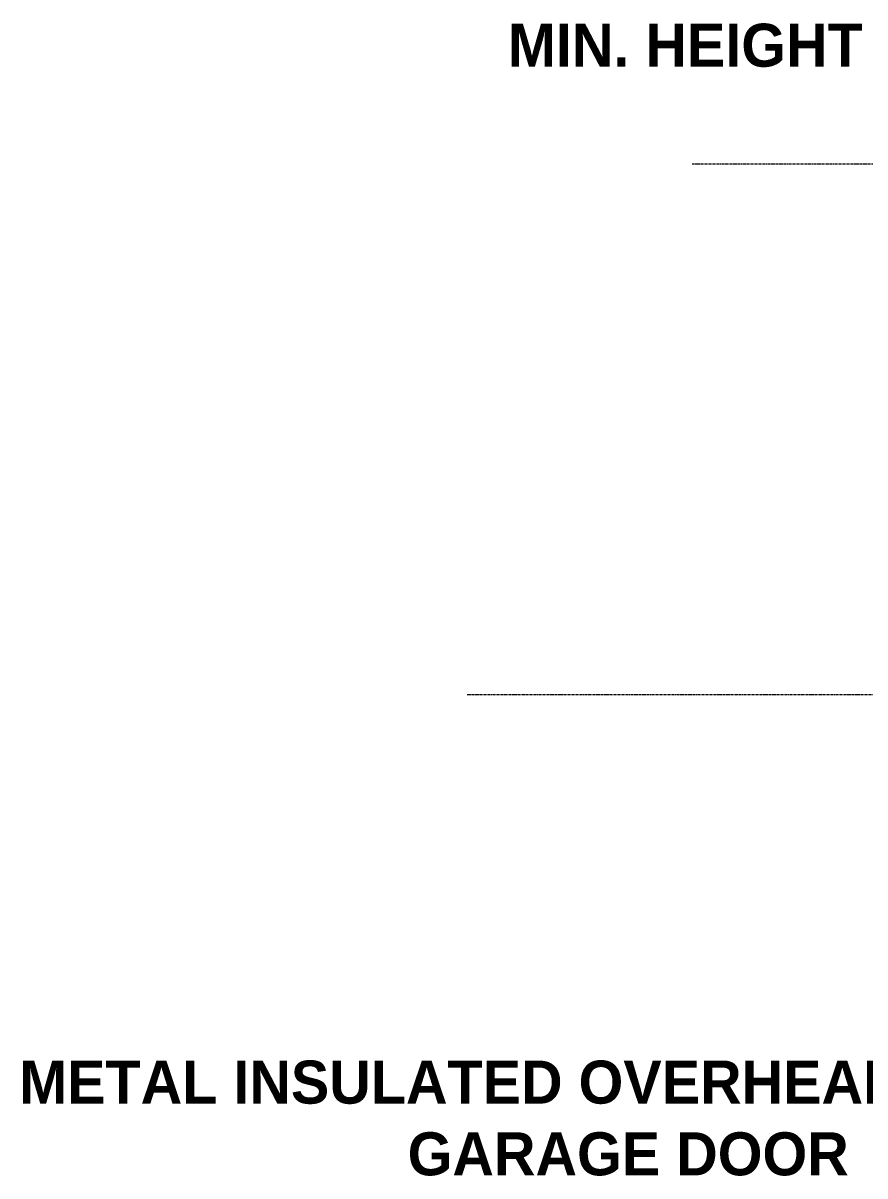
# Model space of a CAD drawing. Header units: inches. Extents: x -4221 to 4014, y -195 to 396.
# Drawn here: x -1145.8 to -969.7, y -100.7 to 140.5 of the extents above; entities that cross this region are included whole.
import ezdxf

# ---------------------------------------------------------------- set-up
doc = ezdxf.new("R2010")
doc.units = ezdxf.units.IN
doc.header["$MEASUREMENT"] = 0
doc.linetypes.add('Grid Line 1_2_', pattern=[0.875, 0.5, -0.125, 0.125, -0.125])
doc.layers.add('A-FLOR-LEVL', color=51, linetype='Continuous', lineweight=9)
doc.layers.add('G-ANNO-TEXT', color=231, linetype='Continuous', lineweight=9)
doc.styles.add('Century Gothic_B', font='', dxfattribs={"height": 9})
doc.styles.get('Century Gothic_B').set_extended_font_data('Century Gothic', bold=True)

msp = doc.modelspace()

# ---------------------------------------------------------------- linework, layer by layer
at = {"layer": 'A-FLOR-LEVL', "linetype": 'Grid Line 1_2_'}
for p, q in [((-1005.82269, 111), (802.20169, 111)), ((-1052.85579, 0), (802.20169, 0))]:
    msp.add_line(p, q, dxfattribs=at)

# ---------------------------------------------------------------- texts
at = {"layer": 'G-ANNO-TEXT', "char_height": 9, "attachment_point": 1, "style": 'Century Gothic_B'}
for s, insert, width in [('MIN. HEIGHT', (-1044.3497, 140.34484), 91.203), ('METAL INSULATED OVERHEAD', (-1146.57923, -76.5592), 215.13), ('GARAGE DOOR', (-1065.32923, -91.5592), 116.655)]:
    msp.add_mtext(s, dxfattribs=dict(at, insert=insert, width=width))

doc.saveas('drawing.dxf')
